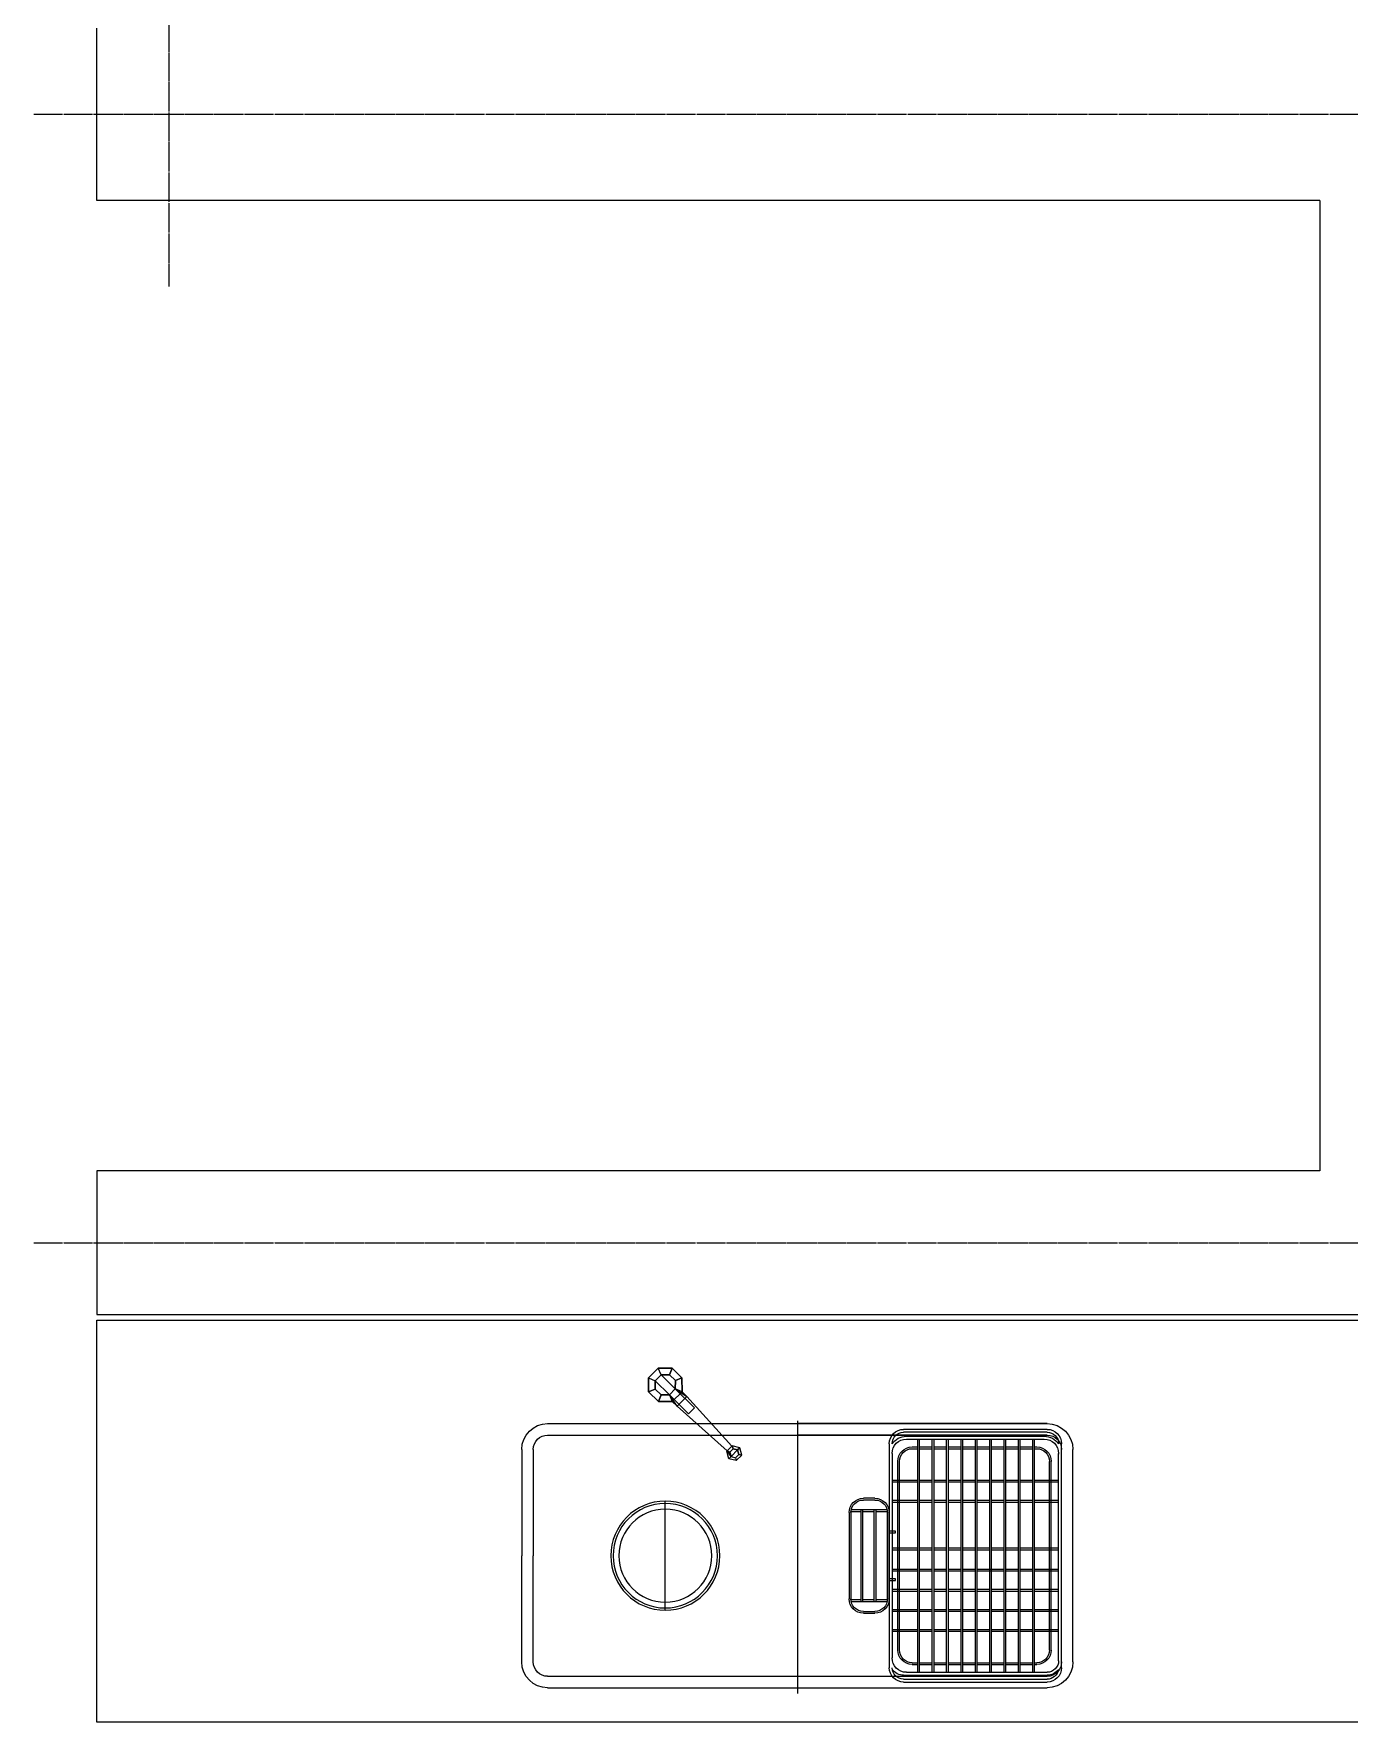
# Model space of a CAD drawing. Header units: millimetres. Extents: x 18456 to 179493, y -203649 to 469211.
# Drawn here: x 145080 to 147371, y 124844 to 127784 of the extents above; entities that cross this region are included whole.
import ezdxf

# ---------------------------------------------------------------- set-up
doc = ezdxf.new("R2010")
doc.units = ezdxf.units.MM
doc.linetypes.add('X-평면도(기본형)$0$CEN', pattern=[52.5, 50, -1, 0.5, -1])
for name, color, linetype, true_color in [('X-평면도(기본형)$0$CEN', 1, 'X-평면도(기본형)$0$CEN', 0xff0000), ('X-평면도(기본형)$0$KIT', 6, 'Continuous', 0xff00ff), ('X-평면도(기본형)$0$KITC', 6, 'Continuous', 0xff00ff), ('X-평면도(기본형)$0$W1', 2, 'Continuous', 0xffff00)]:
    doc.layers.add(name, color=color, linetype=linetype, true_color=true_color)

# ---------------------------------------------------------------- blocks, each defined once
blk = doc.blocks.new('X-평면도(기본형)$0$씽크$0$59C$0$gasdfasdfs$0$COK3')
at = {"layer": 'X-평면도(기본형)$0$KIT', "color": 1, "true_color": 0xff0000}
for p, q in [((-5.4, 27, -80), (-22.6, 15.6, -80)), ((-22.6, 15.6, -70), (-5.4, 27, -70)), ((-5.4, 27, -75), (-22.6, 15.6, -75)), ((14.9, 22.9, -80), (-5.4, 27, -80)), ((-5.4, 27, -70), (14.9, 22.9, -70)), ((-5.4, 27, -80), (-5.4, 27, -70)), ((14.9, 22.9, -75), (-5.4, 27, -75)), ((-22.6, 15.6, -80), (-26.8, -4.7, -80)), ((-26.8, -4.7, -70), (-22.6, 15.6, -70)), ((-22.6, 15.6, -75), (-26.8, -4.7, -75)), ((-24.7, 5.5, -80), (-24.7, 5.5, -70)), ((-22.6, 15.6, -80), (-22.6, 15.6, -70)), ((-13.7, 9.5, 10), (-16.1, -2.6, 10)), ((-16.1, -2.6), (-13.7, 9.5)), ((-13.7, 9.5, 5), (-16.1, -2.6, 5)), ((-14.9, 3.5, 10), (-14.9, 3.5)), ((-14, 21.3, -80), (-14, 21.3, -70)), ((-3.3, 16.4, 10), (-13.7, 9.5, 10)), ((-13.7, 9.5), (-3.3, 16.4)), ((-3.3, 16.4, 5), (-13.7, 9.5, 5)), ((-13.7, 9.5, 10), (-13.7, 9.5)), ((-8.5, 13, 10), (-8.5, 13)), ((8.9, 13.9, 10), (-3.3, 16.4, 10)), ((-3.3, 16.4), (8.9, 13.9)), ((-3.3, 16.4, 10), (-3.3, 16.4)), ((8.9, 13.9, 5), (-3.3, 16.4, 5)), ((2.8, 15.2, 10), (2.8, 15.2)), ((4.8, 25, -80), (4.8, 25, -70)), ((15.7, 3.6, 10), (8.9, 13.9, 10)), ((8.9, 13.9), (15.7, 3.6)), ((8.9, 13.9, 10), (8.9, 13.9)), ((15.7, 3.6, 5), (8.9, 13.9, 5)), ((12.3, 8.8, 10), (12.3, 8.8)), ((13.3, -8.6, 10), (15.7, 3.6, 10)), ((15.7, 3.6), (13.3, -8.6)), ((13.3, -8.6, 5), (15.7, 3.6, 5)), ((26.4, 5.6, -80), (14.9, 22.9, -80)), ((14.9, 22.9, -70), (26.4, 5.6, -70)), ((14.9, 22.9, -80), (14.9, 22.9, -70)), ((26.4, 5.6, -75), (14.9, 22.9, -75)), ((15.7, 3.6, 10), (15.7, 3.6)), ((20.6, 14.3, -80), (20.6, 14.3, -70)), ((22.2, -14.7, -80), (26.4, 5.6, -80)), ((26.4, 5.6, -70), (22.2, -14.7, -70)), ((22.2, -14.7, -75), (26.4, 5.6, -75)), ((26.4, 5.6, -80), (26.4, 5.6, -70)), ((-15.3, -22, -70), (-26.8, -4.7, -70)), ((-26.8, -4.7, -80), (-15.3, -22, -80)), ((-26.8, -4.7, -80), (-26.8, -4.7, -70)), ((-26.8, -4.7, -75), (-15.3, -22, -75)), ((-21, -13.3, -80), (-21, -13.3, -70)), ((-9.3, -13), (-16.1, -2.6)), ((-16.1, -2.6, 10), (-9.3, -13, 10)), ((-16.1, -2.6, 10), (-16.1, -2.6)), ((-16.1, -2.6, 5), (-9.3, -13, 5)), ((-15.3, -22, -80), (5, -26.1, -80)), ((-15.3, -22, -80), (-15.3, -22, -70)), ((5, -26.1, -70), (-15.3, -22, -70)), ((-15.3, -22, -75), (5, -26.1, -75)), ((-12.7, -7.8, 10), (-12.7, -7.8)), ((-9.3, -13, 10), (2.9, -15.5, 10)), ((-9.3, -13, 10), (-9.3, -13)), ((2.9, -15.5), (-9.3, -13)), ((-9.3, -13, 5), (2.9, -15.5, 5)), ((-5.2, -24, -80), (-5.2, -24, -70)), ((-3.2, -14.2, 10), (-3.2, -14.2)), ((2.9, -15.5, 10), (13.3, -8.6, 10)), ((13.3, -8.6), (2.9, -15.5)), ((2.9, -15.5, 5), (13.3, -8.6, 5)), ((2.9, -15.5, 10), (2.9, -15.5)), ((5, -26.1, -80), (22.2, -14.7, -80)), ((22.2, -14.7, -70), (5, -26.1, -70)), ((5, -26.1, -75), (22.2, -14.7, -75)), ((8.1, -12, 10), (8.1, -12)), ((13.3, -8.6, 10), (13.3, -8.6)), ((13.6, -20.4, -80), (13.6, -20.4, -70)), ((14.5, -2.5, 10), (14.5, -2.5)), ((22.2, -14.7, -80), (22.2, -14.7, -70)), ((24.3, -4.5, -80), (24.3, -4.5, -70)), ((5, -26.1, -80), (5, -26.1, -70))]:
    blk.add_line(p, q, dxfattribs=at)
at = {"layer": 'X-평면도(기본형)$0$KIT'}
blk.add_line((15.7, 3.6, 10), (49.1, 25.7, 30), dxfattribs=at)
at = {"layer": 'X-평면도(기본형)$0$KIT', "color": 1, "true_color": 0xff0000}
blk.add_lwpolyline([(-9.3, -13), (2.9, -15.5), (13.3, -8.6), (15.7, 3.6), (8.9, 13.9), (-3.3, 16.4), (-13.7, 9.5), (-16.1, -2.6)], close=True, dxfattribs=at)
mesh = blk.add_polyface(dxfattribs=at)
corners = [(13.3, -8.6, 10), (2.9, -15.5, 10), (-13.7, 9.5, 10), (-3.3, 16.4, 10), (8.9, 13.9), (8.9, 13.9), (8.9, 13.9), (8.9, 13.9), (8.9, 13.9), (8.9, 13.9), (15.7, 3.6), (15.7, 3.6), (15.7, 3.6), (15.7, 3.6), (15.7, 3.6), (15.7, 3.6), (49.1, 25.7, 30), (49.1, 25.7, 30), (49.1, 25.7, 30), (42.2, 36, 30), (42.2, 36, 30), (42.2, 36, 30), (15.7, 3.6, 10), (15.7, 3.6, 10), (15.7, 3.6, 10), (15.7, 3.6, 10), (8.9, 13.9, 10), (8.9, 13.9, 10), (8.9, 13.9, 10), (8.9, 13.9, 10), (5, -26.1, -70), (5, -26.1, -70), (2.9, -15.5), (2.9, -15.5), (-9.3, -13), (-9.3, -13), (-15.3, -22, -70), (-15.3, -22, -70), (-26.8, -4.7, -70), (-26.8, -4.7, -70), (-16.1, -2.6), (-16.1, -2.6), (-13.7, 9.5), (-13.7, 9.5), (-22.6, 15.6, -70), (-22.6, 15.6, -70), (22.2, -14.7, -70), (22.2, -14.7, -70), (13.3, -8.6), (13.3, -8.6), (-3.3, 16.4), (-3.3, 16.4), (-5.4, 27, -70), (-5.4, 27, -70), (26.4, 5.6, -70), (26.4, 5.6, -70), (26.4, 5.6, -70), (26.4, 5.6, -70), (14.9, 22.9, -70), (14.9, 22.9, -70), (14.9, 22.9, -70), (14.9, 22.9, -70), (34.7, 11.2, -50), (34.7, 11.2, -50), (34.7, 11.2, -50), (34.7, 11.2, -50), (34.7, 11.2, -30), (34.7, 11.2, -30), (34.7, 11.2, -30), (34.7, 11.2, -30), (23.3, 28.4, -50), (23.3, 28.4, -50), (23.3, 28.4, -50), (23.3, 28.4, -50), (23.3, 28.4, -30), (23.3, 28.4, -30), (23.3, 28.4, -30), (23.3, 28.4, -30), (115.2, 70.7, 20), (115.2, 70.7, 20), (115.2, 70.7, 20), (115.2, 70.7, 20), (115.2, 70.7), (115.2, 70.7), (115.2, 70.7), (115.2, 70.7), (109.5, 79.3), (109.5, 79.3), (109.5, 79.3), (109.5, 79.3), (109.5, 79.3), (109.5, 79.3, 20), (109.5, 79.3, 20), (109.5, 79.3, 20), (109.5, 79.3, 20), (-9.3, -13, 10), (-9.3, -13, 10), (-16.1, -2.6, 10), (-16.1, -2.6, 10), (113.8, 80.1, 40), (113.8, 80.1, 40), (113.8, 80.1, 40), (117.6, 74.4, 40), (117.6, 74.4, 40), (117.6, 74.4, 40), (117.6, 74.4, 40), (116.9, 86.3, 40), (116.9, 86.3, 40), (116.9, 86.3, 40), (116.9, 86.3, 40), (116.9, 86.3, 40), (114.4, 90.1, -10), (114.4, 90.1, -10), (109.2, 79.8, -10), (109.2, 79.8, -10), (123.8, 86.7, 40), (123.8, 86.7, 40), (123.8, 86.7, 40), (125.8, 90.8, -10), (125.8, 90.8, -10), (132.2, 81.2, -10), (132.2, 81.2, -10), (127.6, 80.9, 40), (127.6, 80.9, 40), (127.6, 80.9, 40), (127, 70.9, -10), (127, 70.9, -10), (124.5, 74.8, 40), (124.5, 74.8, 40), (124.5, 74.8, 40), (124.5, 74.8, 40), (115.6, 70.2, -10), (115.6, 70.2, -10), (115.6, 70.2, -10)]
mesh.append_faces([[corners[k] for k in face] for face in [(5, 12, 17, 19), (13, 18, 22, 22), (16, 20, 28, 23), (21, 4, 29, 29), (31, 32, 35, 36), (37, 39, 40, 34), (38, 41, 43, 44), (47, 48, 33, 30), (45, 42, 51, 52), (46, 56, 10, 49), (55, 11, 6, 59), (58, 53, 50, 7), (62, 57, 14, 68), (61, 72, 74, 8), (80, 82, 63, 67), (64, 70, 89, 85), (90, 91, 75, 71), (60, 73, 65, 54), (77, 9, 15, 69), (94, 76, 66, 81), (25, 0, 1, 96), (95, 98, 27, 24), (97, 2, 3, 26), (99, 93, 78, 104), (109, 111, 114, 87), (86, 92, 101, 110), (112, 108, 116, 118), (119, 121, 122, 115), (126, 127, 123, 120), (102, 128, 125, 131), (132, 83, 79, 105), (88, 113, 133, 84), (107, 117, 124, 130), (129, 103, 100, 106)]], dxfattribs={"color": 1})
blk = doc.blocks.new('X-평면도(기본형)$0$A$C059766AB')
at = {"layer": 'X-평면도(기본형)$0$KIT'}
for p, q in [((-435, 520), (0, 520)), ((435, 520), (-435, 520)), ((-435, 500), (0, 500)), ((435, 500), (-435, 500)), ((0, 525), (0, 50)), ((-480, 105), (-480, 475)), ((460, 475), (460, 290)), ((480, 475), (480, 290)), ((230, 195), (230, 385)), ((460, 105), (460, 290)), ((480, 105), (480, 290)), ((435, 80), (-435, 80)), ((435, 60), (-435, 60))]:
    blk.add_line(p, q, dxfattribs=at)
at = {"layer": 'X-평면도(기본형)$0$KIT', "color": 8, "true_color": 0x808080}
for p, q in [((-435, 510), (-185, 510)), ((-435, 505), (-185, 505)), ((-460, 452), (-460, 485)), ((-460, 105), (-460, 475)), ((-455, 484.6), (-455, 485)), ((-190, 498), (-430, 498)), ((-190, 493), (-430, 493)), ((-413, 479.3), (-417, 479.3)), ((-413, 479.3), (-417, 479.3)), ((-413, 476.3), (-417, 476.3)), ((-413, 87), (-413, 493)), ((-410, 87), (-410, 493)), ((-388, 479.3), (-410, 479.3)), ((-388, 476.3), (-410, 476.3)), ((-388, 87), (-388, 493)), ((-385, 87), (-385, 493)), ((-363, 479.3), (-385, 479.3)), ((-363, 476.3), (-385, 476.3)), ((-363, 87), (-363, 493)), ((-360, 87), (-360, 493)), ((-338, 479.3), (-360, 479.3)), ((-338, 476.3), (-360, 476.3)), ((-338, 87), (-338, 493)), ((-335, 87), (-335, 493)), ((-313, 479.3), (-335, 479.3)), ((-313, 476.3), (-335, 476.3)), ((-313, 87), (-313, 493)), ((-310, 87), (-310, 493)), ((-288, 479.3), (-310, 479.3)), ((-288, 476.3), (-310, 476.3)), ((-288, 87), (-288, 493)), ((-285, 87), (-285, 493)), ((-263, 479.3), (-285, 479.3)), ((-263, 476.3), (-285, 476.3)), ((-263, 87), (-263, 493)), ((-260, 87), (-260, 493)), ((-238, 479.3), (-260, 479.3)), ((-238, 476.3), (-260, 476.3)), ((-238, 87), (-238, 493)), ((-235, 87), (-235, 493)), ((-213, 479.3), (-235, 479.3)), ((-213, 476.3), (-235, 476.3)), ((-213, 87), (-213, 493)), ((-210, 87), (-210, 493)), ((-200, 479.3), (-210, 479.3)), ((-200, 476.3), (-210, 476.3)), ((-165, 485), (-165, 484.6)), ((-160, 485), (-160, 452)), ((-460, 95), (-460, 452)), ((-455, 107), (-455, 468)), ((-455, 468), (-455, 467)), ((-442, 125.7), (-442, 454.3)), ((-439, 125.7), (-439, 454.3)), ((-178, 125.7), (-178, 454.3)), ((-175, 125.7), (-175, 454.3)), ((-165, 468), (-165, 421.5)), ((-165, 452), (-165, 112)), ((-160, 452), (-160, 95)), ((-413, 421.5), (-455, 421.5)), ((-413, 418.5), (-455, 418.5)), ((-388, 421.5), (-410, 421.5)), ((-388, 418.5), (-410, 418.5)), ((-363, 421.5), (-385, 421.5)), ((-363, 418.5), (-385, 418.5)), ((-338, 421.5), (-360, 421.5)), ((-338, 418.5), (-360, 418.5)), ((-313, 421.5), (-335, 421.5)), ((-313, 418.5), (-335, 418.5)), ((-288, 421.5), (-310, 421.5)), ((-288, 418.5), (-310, 418.5)), ((-263, 421.5), (-285, 421.5)), ((-263, 418.5), (-285, 418.5)), ((-238, 421.5), (-260, 421.5)), ((-238, 418.5), (-260, 418.5)), ((-213, 421.5), (-235, 421.5)), ((-213, 418.5), (-235, 418.5)), ((-165, 421.5), (-210, 421.5)), ((-165, 418.5), (-210, 418.5)), ((-413, 386.5), (-454.7, 386.5)), ((-413, 383.5), (-454.7, 383.5)), ((-388, 386.5), (-410, 386.5)), ((-388, 383.5), (-410, 383.5)), ((-363, 386.5), (-385, 386.5)), ((-363, 383.5), (-385, 383.5)), ((-338, 386.5), (-360, 386.5)), ((-338, 383.5), (-360, 383.5)), ((-313, 386.5), (-335, 386.5)), ((-313, 383.5), (-335, 383.5)), ((-288, 386.5), (-310, 386.5)), ((-288, 383.5), (-310, 383.5)), ((-263, 386.5), (-285, 386.5)), ((-263, 383.5), (-285, 383.5)), ((-238, 386.5), (-260, 386.5)), ((-238, 383.5), (-260, 383.5)), ((-213, 386.5), (-235, 386.5)), ((-213, 383.5), (-235, 383.5)), ((-164.7, 386.5), (-210, 386.5)), ((-164.7, 383.5), (-210, 383.5)), ((-135, 390), (-115, 390)), ((-135, 387), (-115, 387)), ((-160, 215), (-160, 365)), ((-157, 215), (-157, 365)), ((-137, 367), (-156.9, 367)), ((-156.4, 370), (-93.6, 370)), ((-137, 210), (-137, 370)), ((-137, 370), (-134, 370)), ((-134, 210), (-134, 370)), ((-114, 367), (-134, 367)), ((-114, 210), (-114, 370)), ((-114, 370), (-111, 370)), ((-111, 210), (-111, 370)), ((-93.1, 367), (-111, 367)), ((-93, 365), (-93, 215)), ((-90, 365), (-90, 215)), ((-171, 330), (-171, 333)), ((-413, 303.5), (-455, 303.5)), ((-413, 300.5), (-455, 300.5)), ((-388, 303.5), (-410, 303.5)), ((-388, 300.5), (-410, 300.5)), ((-363, 303.5), (-385, 303.5)), ((-363, 300.5), (-385, 300.5)), ((-338, 303.5), (-360, 303.5)), ((-338, 300.5), (-360, 300.5)), ((-313, 303.5), (-335, 303.5)), ((-313, 300.5), (-335, 300.5)), ((-288, 303.5), (-310, 303.5)), ((-288, 300.5), (-310, 300.5)), ((-263, 303.5), (-285, 303.5)), ((-263, 300.5), (-285, 300.5)), ((-238, 303.5), (-260, 303.5)), ((-238, 300.5), (-260, 300.5)), ((-213, 303.5), (-235, 303.5)), ((-213, 300.5), (-235, 300.5)), ((-165, 303.5), (-210, 303.5)), ((-165, 300.5), (-210, 300.5)), ((-413, 266.5), (-455, 266.5)), ((-388, 266.5), (-410, 266.5)), ((-363, 266.5), (-385, 266.5)), ((-313, 266.5), (-360, 266.5)), ((-288, 266.5), (-310, 266.5)), ((-263, 266.5), (-285, 266.5)), ((-238, 266.5), (-260, 266.5)), ((-213, 266.5), (-235, 266.5)), ((-165, 266.5), (-210, 266.5)), ((-413, 263.5), (-455, 263.5)), ((-388, 263.5), (-410, 263.5)), ((-363, 263.5), (-385, 263.5)), ((-313, 263.5), (-360, 263.5)), ((-288, 263.5), (-310, 263.5)), ((-263, 263.5), (-285, 263.5)), ((-238, 263.5), (-260, 263.5)), ((-213, 263.5), (-235, 263.5)), ((-165, 263.5), (-210, 263.5)), ((-171, 247), (-171, 250)), ((-413, 231.5), (-455, 231.5)), ((-413, 228.5), (-455, 228.5)), ((-388, 231.5), (-410, 231.5)), ((-388, 228.5), (-410, 228.5)), ((-363, 231.5), (-385, 231.5)), ((-363, 228.5), (-385, 228.5)), ((-338, 231.5), (-360, 231.5)), ((-338, 228.5), (-360, 228.5)), ((-313, 231.5), (-335, 231.5)), ((-313, 228.5), (-335, 228.5)), ((-288, 231.5), (-310, 231.5)), ((-288, 228.5), (-310, 228.5)), ((-263, 231.5), (-285, 231.5)), ((-263, 228.5), (-285, 228.5)), ((-238, 231.5), (-260, 231.5)), ((-238, 228.5), (-260, 228.5)), ((-213, 231.5), (-235, 231.5)), ((-213, 228.5), (-235, 228.5)), ((-165, 231.5), (-210, 231.5)), ((-165, 228.5), (-210, 228.5)), ((-156.9, 213), (-137, 213)), ((-93.6, 210), (-156.4, 210)), ((-134, 210), (-137, 210)), ((-134, 213), (-114, 213)), ((-111, 210), (-114, 210)), ((-111, 213), (-93.1, 213)), ((-413, 196.5), (-455, 196.5)), ((-413, 193.5), (-455, 193.5)), ((-388, 196.5), (-410, 196.5)), ((-388, 193.5), (-410, 193.5)), ((-363, 196.5), (-385, 196.5)), ((-363, 193.5), (-385, 193.5)), ((-338, 196.5), (-360, 196.5)), ((-338, 193.5), (-360, 193.5)), ((-313, 196.5), (-335, 196.5)), ((-313, 193.5), (-335, 193.5)), ((-288, 196.5), (-310, 196.5)), ((-288, 193.5), (-310, 193.5)), ((-263, 196.5), (-285, 196.5)), ((-263, 193.5), (-285, 193.5)), ((-238, 196.5), (-260, 196.5)), ((-238, 193.5), (-260, 193.5)), ((-213, 196.5), (-235, 196.5)), ((-213, 193.5), (-235, 193.5)), ((-165, 196.5), (-210, 196.5)), ((-165, 193.5), (-210, 193.5)), ((-115, 193), (-135, 193)), ((-115, 190), (-135, 190)), ((-413, 161.5), (-455, 161.5)), ((-413, 158.5), (-455, 158.5)), ((-388, 161.5), (-410, 161.5)), ((-388, 158.5), (-410, 158.5)), ((-363, 161.5), (-385, 161.5)), ((-363, 158.5), (-385, 158.5)), ((-338, 161.5), (-360, 161.5)), ((-338, 158.5), (-360, 158.5)), ((-313, 161.5), (-335, 161.5)), ((-313, 158.5), (-335, 158.5)), ((-288, 161.5), (-310, 161.5)), ((-288, 158.5), (-310, 158.5)), ((-263, 161.5), (-285, 161.5)), ((-263, 158.5), (-285, 158.5)), ((-238, 161.5), (-260, 161.5)), ((-238, 158.5), (-260, 158.5)), ((-213, 161.5), (-235, 161.5)), ((-213, 158.5), (-235, 158.5)), ((-165, 161.5), (-210, 161.5)), ((-165, 158.5), (-210, 158.5)), ((-455, 112), (-455, 113)), ((-413, 103.7), (-417, 103.7)), ((-413, 100.7), (-417, 100.7)), ((-413, 100.7), (-417, 100.7)), ((-388, 103.7), (-410, 103.7)), ((-388, 100.7), (-410, 100.7)), ((-363, 103.7), (-385, 103.7)), ((-363, 100.7), (-385, 100.7)), ((-338, 103.7), (-360, 103.7)), ((-338, 100.7), (-360, 100.7)), ((-313, 103.7), (-335, 103.7)), ((-313, 100.7), (-335, 100.7)), ((-288, 103.7), (-310, 103.7)), ((-288, 100.7), (-310, 100.7)), ((-263, 103.7), (-285, 103.7)), ((-263, 100.7), (-285, 100.7)), ((-238, 103.7), (-260, 103.7)), ((-238, 100.7), (-260, 100.7)), ((-213, 103.7), (-235, 103.7)), ((-213, 100.7), (-235, 100.7)), ((-200, 103.7), (-210, 103.7)), ((-200, 100.7), (-210, 100.7)), ((-165, 113), (-165, 112)), ((-190, 87), (-435, 87)), ((-185, 82), (-435, 82)), ((-185, 75), (-435, 75)), ((-185, 70), (-435, 70))]:
    blk.add_line(p, q, dxfattribs=at)
for points in [[(-171, 333), (-160, 333), (-160, 330), (-171, 330)], [(-171, 250), (-160, 250), (-160, 247), (-171, 247)]]:
    blk.add_lwpolyline(points, dxfattribs=at)
at = {"layer": 'X-평면도(기본형)$0$KIT'}
for radius in [95, 91, 81]:
    blk.add_circle((230, 290), radius, dxfattribs=at)
for centre, radius, start, end in [((-435, 475), 45, 90, 180), ((435, 475), 45, 0, 90), ((435, 475), 25, 0, 90), ((-435, 105), 45, 180, 270), ((435, 105), 25, 270, 0), ((435, 105), 45, 270, 0)]:
    blk.add_arc(centre, radius, start, end, dxfattribs=at)
at = {"layer": 'X-평면도(기본형)$0$KIT', "color": 8, "true_color": 0x808080}
for centre, radius, start, end in [((-435, 485), 25, 90, 180), ((-435, 475), 25, 90, 180), ((-435, 485), 20, 90, 180), ((-185, 485), 25, 0, 90), ((-185, 485), 20, 0, 90), ((-430, 468), 30, 90, 146.4427), ((-430, 468), 25, 90, 180), ((-417, 454.3), 25, 90, 180), ((-417, 454.3), 22, 90, 180), ((-200, 454.3), 25, 0, 90), ((-200, 454.3), 22, 0, 90), ((-190, 468), 30, 33.5573, 90), ((-190, 468), 25, 0, 90), ((-135, 365), 25, 90, 180), ((-135, 365), 22, 90, 180), ((-115, 365), 25, 0, 90), ((-115, 365), 22, 0, 90), ((-135, 215), 25, 180, 270), ((-135, 215), 22, 180, 270), ((-115, 215), 25, 270, 0), ((-115, 215), 22, 270, 0), ((-417, 125.7), 25, 180, 270), ((-417, 125.7), 22, 180, 270), ((-200, 125.7), 25, 270, 0), ((-200, 125.7), 22, 270, 0), ((-435, 105), 25, 180, 270), ((-435, 95), 25, 180, 270), ((-435, 107), 20, 180, 270), ((-435, 107), 25, 217.9519, 270), ((-435, 95), 20, 189.7151, 270), ((-190, 112), 25, 270, 0), ((-185, 95), 25, 270, 0), ((-185, 95), 20, 270, 0), ((-185, 107), 25, 270, 322.0481)]:
    blk.add_arc(centre, radius, start, end, dxfattribs=at)
at = {"ltscale": 100, "xscale": 1.166666666666666, "yscale": 1.166666666666666, "zscale": 1.166666666666666, "rotation": 191.2326115677249}
blk.add_blockref('X-평면도(기본형)$0$씽크$0$59C$0$gasdfasdfs$0$COK3', (229.7, 588), dxfattribs=at)

msp = doc.modelspace()

# ---------------------------------------------------------------- linework, layer by layer
at = {"layer": 'X-평면도(기본형)$0$CEN'}
for p, q in [((145314.6, 136098.9), (145314.6, 127343.9)), ((145079.6, 127643.9), (152774.6, 127643.9)), ((145079.6, 125678.9), (152774.6, 125678.9))]:
    msp.add_line(p, q, dxfattribs=at)
at = {"layer": 'X-평면도(기본형)$0$KITC', "linetype": 'Continuous'}
msp.add_lwpolyline([(145189.6, 124843.9), (145189.6, 125543.9), (148414.6, 125543.9), (148414.6, 124843.9)], close=True, dxfattribs=at)
at = {"layer": 'X-평면도(기본형)$0$W1'}
for p, q in [((145189.6, 127493.9), (145189.6, 127793.9)), ((147319.6, 127493.9), (145189.6, 127493.9)), ((147319.6, 127493.9), (147319.6, 125803.9)), ((145189.6, 125803.9), (145189.6, 125553.9)), ((147319.6, 125803.9), (145189.6, 125803.9)), ((145189.6, 125553.9), (147569.6, 125553.9))]:
    msp.add_line(p, q, dxfattribs=at)

# ---------------------------------------------------------------- block references
at = {"layer": 'X-평면도(기본형)$0$KITC', "xscale": -1}
msp.add_blockref('X-평면도(기본형)$0$A$C059766AB', (146409.6, 124843.9), dxfattribs=at)

doc.saveas('drawing.dxf')
